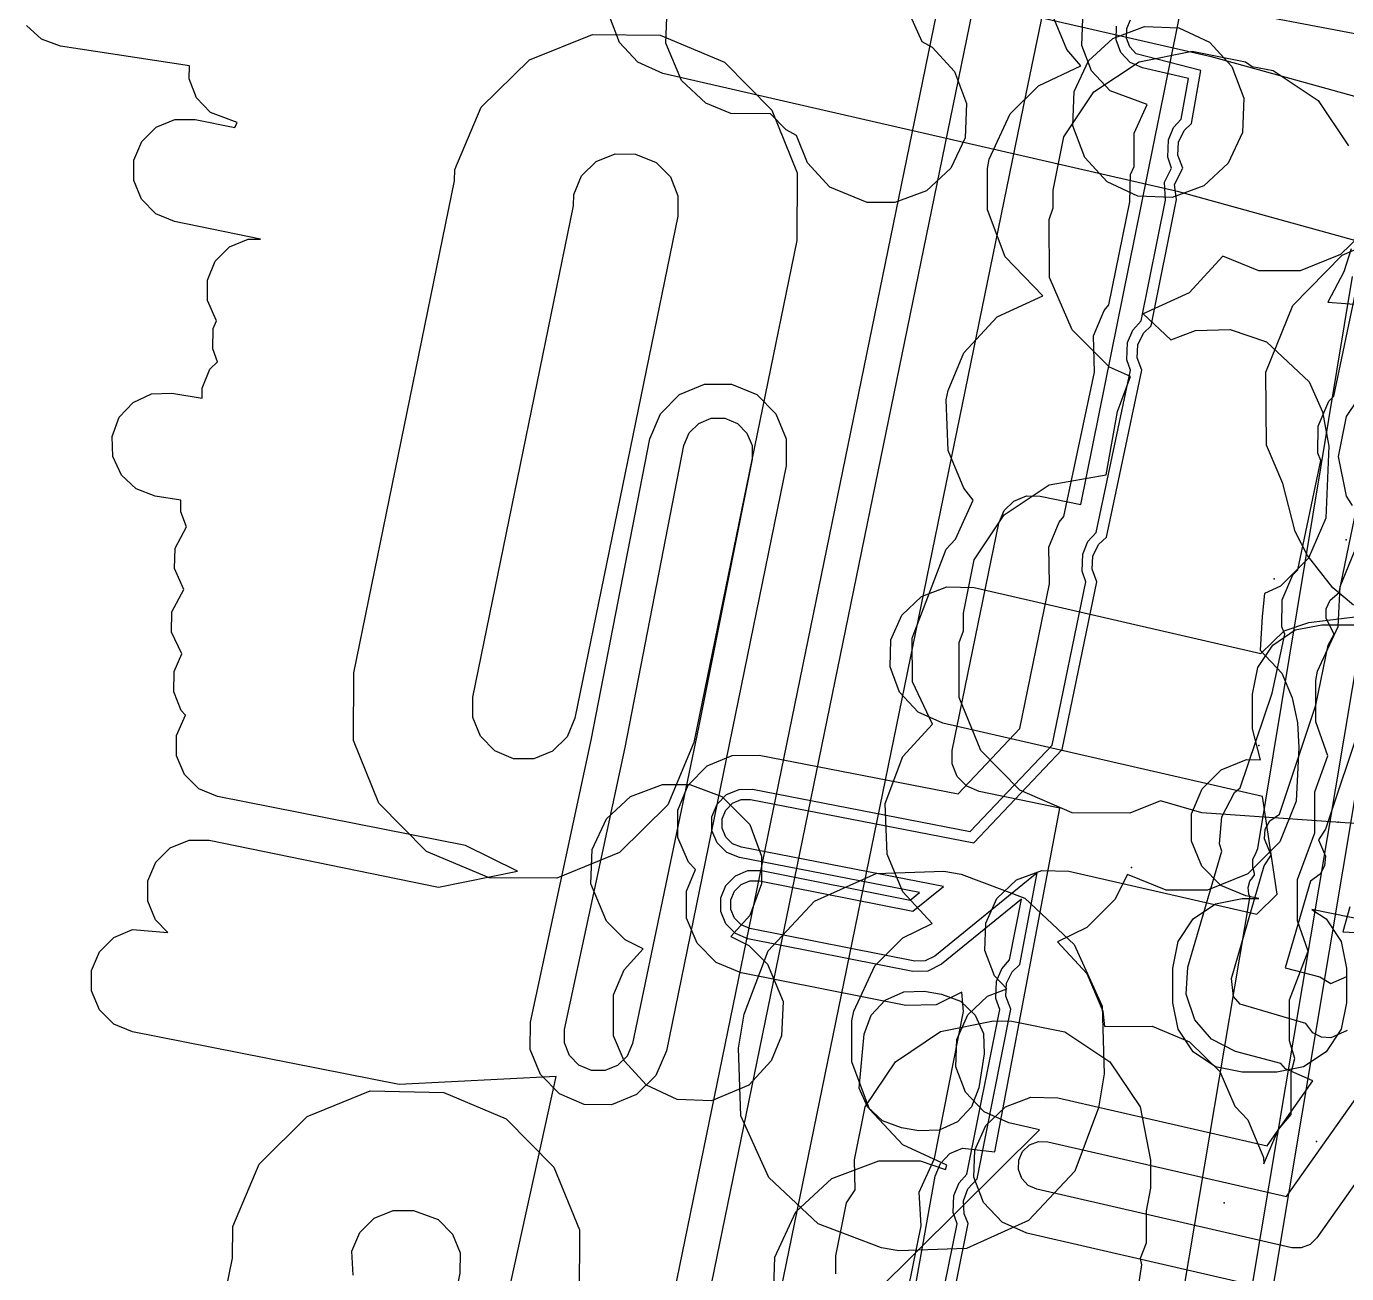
# Model space of a CAD drawing. Header units: metres. Extents: x 3158 to 3711, y 9867 to 11440.
# Drawn here: x 3265.46 to 3303.47, y 10455.22 to 10491.12 of the extents above; entities that cross this region are included whole.
import ezdxf

# ---------------------------------------------------------------- set-up
doc = ezdxf.new("R2010")
doc.units = ezdxf.units.M
for name, color, linetype in [('AI_GREENING_EXCLUSIONS', 1, 'Continuous'), ('AI_GREENING_LAWN', 82, 'Continuous'), ('AI_GREENING_REJECTED', 6, 'Continuous')]:
    doc.layers.add(name, color=color, linetype=linetype)

msp = doc.modelspace()

# ---------------------------------------------------------------- linework, layer by layer
at = {"layer": 'AI_GREENING_EXCLUSIONS'}
for points in [[(3303.084, 10531.843), (3294.232, 10489.178), (3279.394, 10416.794)], [(3276.578, 10417.923), (3297.664, 10520.714)], [(3277.536, 10417.62), (3298.644, 10520.516)], [(3290.223, 10450.181), (3291.63, 10458.019), (3291.775, 10458.385), (3292.05, 10458.668), (3292.413, 10458.822), (3293.347, 10458.717), (3295.216, 10468.613), (3292.894, 10469.097), (3292.535, 10469.25), (3292.262, 10469.527), (3292.116, 10469.888), (3292.119, 10470.278), (3293.463, 10476.819), (3293.615, 10477.18), (3293.894, 10477.454), (3294.257, 10477.601), (3294.648, 10477.597), (3295.823, 10477.351), (3299.304, 10494.586)], [(3284.673, 10493.666), (3299.578, 10490.248), (3307.484, 10488.065), (3308.021, 10490.091), (3299.712, 10491.664)], [(3306.46, 10484.198), (3298.64, 10486.359), (3283.779, 10489.767), (3283.067, 10490.086), (3282.531, 10490.654), (3282.254, 10491.383)], [(3290.821, 10491.628), (3291.244, 10490.68), (3291.536, 10490.517), (3292.183, 10489.818), (3292.525, 10488.901), (3292.485, 10487.915), (3292.076, 10487.034), (3291.377, 10486.386), (3290.46, 10486.045), (3289.668, 10486.045), (3288.592, 10486.494), (3287.945, 10487.193), (3287.629, 10487.982), (3287.337, 10488.145), (3286.881, 10488.601), (3285.741, 10488.609), (3285.019, 10488.911), (3284.32, 10489.559), (3283.871, 10490.635), (3283.91, 10491.621)], [(3290.372, 10452.385), (3291.221, 10456.587), (3291.164, 10457.563), (3291.606, 10458.529), (3292.446, 10462.756), (3292.39, 10463.321), (3291.656, 10462.954), (3290.784, 10462.933), (3286.04, 10463.874), (3285.319, 10464.173), (3284.767, 10464.724), (3284.468, 10465.445), (3284.468, 10466.226), (3284.727, 10466.851), (3284.521, 10467.055), (3284.219, 10467.774), (3284.215, 10468.555), (3284.51, 10469.277), (3285.059, 10469.831), (3285.779, 10470.134), (3286.559, 10470.137), (3292.284, 10469.028), (3294.066, 10470.908), (3294.922, 10475.074), (3294.895, 10476.126), (3295.197, 10476.849), (3295.334, 10477.011), (3296.215, 10481.162), (3296.188, 10482.214), (3296.49, 10482.936), (3296.627, 10483.099), (3297.235, 10486.066), (3297.252, 10486.86), (3297.355, 10487.088), (3297.36, 10488.046), (3297.734, 10488.867), (3296.665, 10489.268), (3296.13, 10489.836), (3295.852, 10490.565), (3295.875, 10491.345)], [(3291.597, 10451.795), (3292.579, 10456.657), (3292.458, 10456.932), (3292.439, 10457.306), (3292.564, 10457.656), (3292.835, 10457.943), (3293.805, 10462.826), (3293.665, 10463.198), (3293.684, 10463.572), (3293.844, 10463.904), (3294.06, 10464.112), (3294.567, 10466.756), (3291.615, 10464.352), (3291.342, 10464.215), (3291.037, 10464.208), (3286.293, 10465.15), (3286.041, 10465.254), (3285.848, 10465.447), (3285.743, 10465.699), (3285.743, 10465.972), (3285.847, 10466.225), (3286.04, 10466.418), (3286.293, 10466.523), (3286.566, 10466.523), (3290.986, 10465.645), (3291.862, 10466.359), (3286.045, 10467.487), (3285.792, 10467.59), (3285.598, 10467.782), (3285.492, 10468.034), (3285.491, 10468.307), (3285.594, 10468.56), (3285.786, 10468.754), (3286.038, 10468.86), (3286.311, 10468.861), (3292.737, 10467.616), (3295.286, 10470.305), (3296.283, 10475.133), (3296.15, 10475.495), (3296.169, 10475.869), (3296.329, 10476.201), (3296.556, 10476.416), (3297.576, 10481.22), (3297.442, 10481.582), (3297.462, 10481.956), (3297.621, 10482.289), (3297.848, 10482.503), (3298.572, 10486.138), (3298.52, 10486.569), (3298.76, 10487.035), (3298.615, 10487.415), (3298.635, 10487.789), (3298.794, 10488.121), (3299.003, 10488.324), (3299.272, 10489.848), (3297.418, 10490.328), (3297.231, 10490.526), (3297.134, 10490.781), (3297.142, 10491.054), (3297.254, 10491.304)], [(3286.959, 10454.226), (3287.013, 10455.685), (3287.616, 10456.989), (3288.648, 10457.949), (3290.002, 10458.457), (3291.19, 10458.457), (3291.919, 10458.211), (3291.964, 10458.335), (3290.698, 10458.921), (3289.738, 10459.953), (3289.23, 10461.308), (3289.23, 10462.495), (3289.285, 10462.766), (3289.888, 10464.071), (3290.698, 10464.881), (3291.541, 10465.291), (3290.695, 10466.209), (3290.242, 10467.292), (3290.187, 10468.751), (3290.695, 10470.105), (3291.546, 10471.028), (3290.973, 10472.249), (3290.959, 10473.507), (3291.941, 10476.07), (3292.213, 10476.361), (3292.721, 10477.484), (3292.451, 10477.827), (3291.998, 10478.911), (3291.943, 10480.369), (3291.998, 10480.64), (3292.451, 10481.724), (3293.41, 10482.755), (3294.73, 10483.361), (3293.638, 10484.482), (3293.13, 10485.836), (3293.13, 10487.024), (3293.185, 10487.295), (3293.787, 10488.6), (3294.597, 10489.41), (3295.823, 10489.979), (3295.421, 10490.453), (3294.968, 10491.537)], [(3278.988, 10453.04), (3280.71, 10460.89), (3276.186, 10460.655), (3268.513, 10462.175), (3267.972, 10462.399), (3267.558, 10462.812), (3267.333, 10463.353), (3267.333, 10463.938), (3267.556, 10464.479), (3267.97, 10464.893), (3268.51, 10465.117), (3269.53, 10465.032), (3269.17, 10465.397), (3268.949, 10465.939), (3268.952, 10466.524), (3269.18, 10467.063), (3269.596, 10467.475), (3270.138, 10467.695), (3270.723, 10467.692), (3277.323, 10466.338), (3279.595, 10466.803), (3278.103, 10467.537), (3270.962, 10468.947), (3270.421, 10469.17), (3270.006, 10469.583), (3269.782, 10470.124), (3269.781, 10470.709), (3270.041, 10471.287), (3269.913, 10471.421), (3269.7, 10471.967), (3269.713, 10472.552), (3269.934, 10473.056), (3269.638, 10473.684), (3269.647, 10474.269), (3269.984, 10474.907), (3269.721, 10475.509), (3269.736, 10476.095), (3270.066, 10476.716), (3269.899, 10477.141), (3269.906, 10477.48), (3269.167, 10477.598), (3268.619, 10477.802), (3268.19, 10478.2), (3267.946, 10478.733), (3267.924, 10479.317), (3268.128, 10479.866), (3268.527, 10480.295), (3269.059, 10480.539), (3269.644, 10480.56), (3270.515, 10480.42), (3270.516, 10480.707), (3270.741, 10481.248), (3270.962, 10481.467), (3270.82, 10481.834), (3270.834, 10482.419), (3270.934, 10482.647), (3270.668, 10483.229), (3270.668, 10483.815), (3270.891, 10484.356), (3271.304, 10484.77), (3271.845, 10484.994), (3272.193, 10484.995), (3269.718, 10485.5), (3269.178, 10485.726), (3268.766, 10486.142), (3268.545, 10486.684), (3268.548, 10487.269), (3268.775, 10487.809), (3269.191, 10488.221), (3269.732, 10488.442), (3270.318, 10488.439), (3271.46, 10488.206), (3271.523, 10488.355), (3270.755, 10488.643), (3270.351, 10489.066), (3270.14, 10489.612), (3270.148, 10489.979), (3266.436, 10490.553), (3265.886, 10490.754), (3265.455, 10491.149)], [(3291.303, 10451.929), (3292.257, 10456.65), (3292.145, 10456.97), (3292.164, 10457.463), (3292.315, 10457.824), (3292.54, 10458.074), (3293.483, 10462.818), (3293.37, 10463.138), (3293.39, 10463.631), (3293.541, 10463.993), (3293.766, 10464.243), (3294.11, 10465.997), (3291.805, 10464.119), (3291.414, 10463.924), (3290.978, 10463.914), (3286.235, 10464.855), (3285.874, 10465.005), (3285.598, 10465.28), (3285.449, 10465.641), (3285.449, 10466.031), (3285.598, 10466.391), (3285.874, 10466.667), (3286.234, 10466.817), (3286.624, 10466.817), (3290.906, 10465.967), (3291.175, 10466.187), (3285.988, 10467.192), (3285.627, 10467.34), (3285.349, 10467.614), (3285.198, 10467.974), (3285.196, 10468.364), (3285.344, 10468.725), (3285.619, 10469.003), (3285.978, 10469.154), (3286.369, 10469.156), (3292.632, 10467.941), (3294.992, 10470.431), (3295.962, 10475.131), (3295.856, 10475.435), (3295.875, 10475.928), (3296.026, 10476.29), (3296.263, 10476.552), (3297.255, 10481.218), (3297.148, 10481.523), (3297.168, 10482.016), (3297.319, 10482.377), (3297.556, 10482.64), (3298.263, 10486.121), (3298.227, 10486.636), (3298.433, 10487.036), (3298.321, 10487.355), (3298.341, 10487.849), (3298.492, 10488.21), (3298.708, 10488.452), (3298.923, 10489.62), (3297.601, 10489.923), (3297.245, 10490.083), (3296.977, 10490.367), (3296.838, 10490.732), (3296.849, 10491.122)], [(3315.146, 10467.379), (3299.302, 10468.481), (3298.115, 10468.822), (3297.231, 10468.469), (3295.57, 10468.484), (3294.062, 10469.131), (3292.939, 10470.275), (3292.318, 10471.798), (3292.318, 10473.381), (3292.442, 10473.718), (3292.442, 10474.23), (3292.747, 10475.761), (3293.614, 10477.059), (3294.912, 10477.926), (3296.547, 10478.21), (3296.875, 10480.033), (3297.254, 10481.036), (3296.647, 10481.306), (3295.567, 10482.387), (3294.92, 10483.895), (3294.904, 10485.556), (3295.028, 10485.892), (3295.028, 10486.405), (3295.332, 10487.936), (3296.199, 10489.234), (3297.497, 10490.101), (3299.028, 10490.405), (3300.559, 10490.101), (3300.758, 10489.968), (3301.361, 10489.848), (3302.658, 10488.981), (3303.525, 10487.683)], [(3304.18, 10485.409), (3303.303, 10484.554), (3302.138, 10484.084), (3300.95, 10484.084), (3299.905, 10484.504), (3298.937, 10483.45), (3297.617, 10482.845), (3298.408, 10482.097), (3299.125, 10482.367), (3300.119, 10482.394), (3301.169, 10482.042), (3302.393, 10480.883), (3302.779, 10480.027), (3302.961, 10479.038), (3302.879, 10476.965), (3302.381, 10475.814), (3301.571, 10475.004), (3301.113, 10474.795), (3301.04, 10474.132), (3300.982, 10473.161), (3301.607, 10472.504), (3301.907, 10471.794), (3302.062, 10471.075), (3302.101, 10470.358), (3302.024, 10468.813), (3301.554, 10467.648), (3300.632, 10466.726), (3299.467, 10466.256), (3298.279, 10466.256), (3297.162, 10466.706), (3296.804, 10465.988), (3295.994, 10465.177), (3295.151, 10464.768), (3295.997, 10463.85), (3296.45, 10462.766), (3296.505, 10462.324), (3297.871, 10462.34), (3298.954, 10461.886), (3299.822, 10461.037), (3300.257, 10460.031), (3300.627, 10459.642), (3301.08, 10458.559), (3301.094, 10458.374), (3301.504, 10459.353), (3301.876, 10459.798), (3301.873, 10461.003), (3301.984, 10461.409), (3301.832, 10461.912), (3301.832, 10463.099), (3302.37, 10464.498), (3302.062, 10465.375), (3302.062, 10466.562), (3302.563, 10467.9), (3302.563, 10469.086), (3302.936, 10470.119), (3302.584, 10471.1), (3302.584, 10472.287), (3302.639, 10472.559), (3303.231, 10473.848), (3303.286, 10474.999), (3303.704, 10476)], [(3303.668, 10474.454), (3303.077, 10474.959), (3302.346, 10475.888), (3301.993, 10476.581), (3301.635, 10477.959), (3301.171, 10479.068), (3301.148, 10481.164), (3301.927, 10483.086), (3303.342, 10484.532), (3305.243, 10485.352)], [(3303.609, 10484.711), (3303.396, 10484.057), (3302.936, 10483.18), (3303.955, 10483.106)], [(3301.602, 10454.693), (3294.267, 10456.375), (3293.555, 10456.695), (3293.019, 10457.262), (3292.742, 10457.991), (3292.765, 10458.771), (3293.084, 10459.483), (3293.652, 10460.019), (3294.381, 10460.297), (3295.161, 10460.274), (3301.187, 10458.892), (3302.504, 10460.761), (3301.715, 10461.11), (3301.58, 10461.262), (3300.275, 10461.608), (3299.582, 10461.968), (3299.105, 10462.522), (3298.852, 10463.26), (3298.9, 10464.039), (3299.885, 10467.377), (3299.817, 10467.591), (3299.885, 10468.369), (3300.245, 10469.061), (3300.407, 10469.197), (3301.327, 10471.92), (3301.694, 10473.625), (3301.61, 10473.834), (3301.616, 10474.614), (3301.921, 10475.332), (3302.066, 10475.475), (3302.732, 10478.622), (3302.648, 10478.831), (3302.655, 10479.611), (3302.959, 10480.329), (3303.104, 10480.472), (3303.771, 10483.619)], [(3303.648, 10477.323), (3303.469, 10477.591), (3303.241, 10478.74), (3303.469, 10479.888), (3304.12, 10480.861)], [(3303.486, 10462.216), (3303.021, 10462.007), (3302.748, 10462.024), (3302.503, 10462.144), (3302.299, 10462.417), (3300.41, 10462.971), (3300.22, 10463.191), (3300.157, 10463.707), (3301.104, 10466.957), (3301.306, 10467.263), (3301.109, 10467.733), (3301.133, 10468.005), (3301.259, 10468.248), (3301.537, 10468.445), (3302.584, 10471.579), (3302.942, 10473.302), (3303.12, 10473.623), (3302.887, 10474.076), (3302.889, 10474.349), (3302.996, 10474.601), (3303.257, 10474.819), (3303.98, 10478.299)], [(3289.914, 10454.677), (3294.63, 10459.353), (3293.75, 10459.555), (3293.038, 10459.874), (3292.502, 10460.442), (3292.225, 10461.171), (3292.247, 10461.951), (3292.567, 10462.663), (3293.134, 10463.199), (3293.692, 10463.411), (3293.336, 10463.789), (3293.058, 10464.519), (3293.081, 10465.299), (3293.4, 10466.011), (3293.968, 10466.546), (3294.697, 10466.824), (3295.477, 10466.801), (3300.891, 10465.56), (3301.476, 10466.139), (3301.052, 10468.953), (3291.85, 10471.063), (3291.138, 10471.382), (3290.602, 10471.95), (3290.325, 10472.679), (3290.347, 10473.459), (3290.667, 10474.171), (3291.235, 10474.707), (3291.964, 10474.984), (3292.744, 10474.962), (3301.008, 10473.067), (3301.673, 10473.719), (3302.391, 10473.962), (3303.796, 10474.136)], [(3304.643, 10465.259), (3302.471, 10465.701), (3302.882, 10465.426), (3303.316, 10464.778), (3303.468, 10464.012), (3303.468, 10463.012), (3303.316, 10462.247), (3302.882, 10461.598), (3302.233, 10461.164), (3301.468, 10461.012), (3300.468, 10461.012), (3299.703, 10461.164), (3299.054, 10461.598), (3298.62, 10462.247), (3298.468, 10463.012), (3298.468, 10464.012), (3298.62, 10464.778), (3299.054, 10465.426), (3299.703, 10465.86), (3300.468, 10466.012), (3300.943, 10466.012), (3300.57, 10466.088), (3299.85, 10466.39), (3299.85, 10466.39), (3299.301, 10466.944), (3299.005, 10467.666), (3299.009, 10468.447), (3299.31, 10469.166), (3299.865, 10469.716), (3300.587, 10470.011), (3300.993, 10470.009), (3300.761, 10470.895), (3300.761, 10471.895), (3300.913, 10472.66), (3301.346, 10473.309), (3301.995, 10473.743), (3302.761, 10473.895), (3303.761, 10473.895)], [(3303.924, 10471.171), (3302.867, 10468.005), (3302.664, 10467.699), (3302.862, 10467.229), (3302.838, 10466.957), (3302.712, 10466.714), (3302.434, 10466.517), (3301.707, 10464.021), (3302.705, 10463.757), (3303.016, 10463.562), (3303.481, 10463.771)], [(3303.57, 10465.77), (3303.362, 10465.056), (3304.086, 10465.011)], [(3288.765, 10455.211), (3288.765, 10455.724), (3289.069, 10457.255), (3289.319, 10457.628), (3289.319, 10457.628), (3289.307, 10458.488), (3289.611, 10460.019), (3290.479, 10461.316), (3291.776, 10462.184), (3293.307, 10462.488), (3293.829, 10462.483), (3295.36, 10462.179), (3296.657, 10461.311), (3297.525, 10460.014), (3297.829, 10458.483), (3297.829, 10457.677), (3297.698, 10457.018), (3297.698, 10456.093), (3297.531, 10455.653), (3297.567, 10455.471), (3297.346, 10454.03)], [(3304.05, 10458.267), (3302.621, 10456.24), (3302.422, 10456.051), (3302.166, 10455.953), (3301.892, 10455.96), (3294.558, 10457.642), (3294.308, 10457.754), (3294.121, 10457.953), (3294.024, 10458.208), (3294.032, 10458.481), (3294.143, 10458.73), (3294.342, 10458.918), (3294.597, 10459.015), (3294.87, 10459.007), (3301.747, 10457.43), (3304.552, 10461.411)], [(3266.096, 10429.747), (3271.393, 10455.658), (3271.399, 10456.567), (3272.156, 10458.365), (3273.543, 10459.736), (3275.35, 10460.472), (3277.474, 10460.425), (3279.272, 10459.668), (3280.643, 10458.282), (3281.379, 10456.476), (3281.369, 10454.526)], [(3274.867, 10455.174), (3274.827, 10455.864), (3275.055, 10456.403), (3275.471, 10456.815), (3276.013, 10457.035), (3276.598, 10457.032), (3277.31, 10456.769), (3277.722, 10456.353), (3277.943, 10455.812), (3277.94, 10455.227), (3276.382, 10447.605)]]:
    msp.add_lwpolyline(points, dxfattribs=at)
for points in [[(3275.609, 10468.754), (3274.872, 10470.561), (3274.884, 10472.512), (3277.787, 10486.67), (3277.79, 10486.998), (3278.554, 10488.792), (3279.947, 10490.158), (3281.757, 10490.887), (3283.707, 10490.868), (3285.56, 10490.094), (3286.924, 10488.706), (3287.656, 10486.903), (3287.643, 10484.957), (3284.68, 10470.504), (3283.923, 10468.706), (3282.536, 10467.334), (3280.729, 10466.598), (3278.778, 10466.61), (3276.98, 10467.367), (3275.609, 10468.754)], [(3298.641, 10491.074), (3299.523, 10490.665), (3300.17, 10489.966), (3300.511, 10489.049), (3300.472, 10488.063), (3300.063, 10487.182), (3299.364, 10486.534), (3298.447, 10486.193), (3297.461, 10486.232), (3296.579, 10486.641), (3295.932, 10487.341), (3295.591, 10488.258), (3295.63, 10489.244), (3296.039, 10490.125), (3296.738, 10490.772), (3297.655, 10491.114), (3298.641, 10491.074)], [(3278.313, 10471.809), (3281.212, 10485.954), (3281.216, 10486.281), (3281.445, 10486.82), (3281.863, 10487.229), (3282.406, 10487.448), (3282.991, 10487.442), (3283.589, 10487.201), (3283.999, 10486.785), (3284.218, 10486.244), (3284.215, 10485.66), (3281.251, 10471.206), (3281.024, 10470.667), (3280.608, 10470.256), (3280.066, 10470.035), (3279.481, 10470.038), (3278.941, 10470.265), (3278.53, 10470.682), (3278.309, 10471.224), (3278.313, 10471.809)], [(3286.486, 10480.519), (3287.037, 10479.967), (3287.335, 10479.246), (3287.334, 10478.465), (3283.887, 10461.632), (3283.582, 10460.914), (3283.025, 10460.368), (3282.301, 10460.076), (3281.521, 10460.083), (3280.803, 10460.389), (3280.256, 10460.946), (3279.964, 10461.67), (3279.972, 10462.45), (3281.717, 10470.567), (3283.412, 10479.25), (3283.711, 10479.97), (3284.263, 10480.522), (3284.984, 10480.82), (3285.765, 10480.819), (3286.486, 10480.519)], [(3286.205, 10479.412), (3286.354, 10479.052), (3286.353, 10478.662), (3284.809, 10470.938), (3282.908, 10461.837), (3282.756, 10461.478), (3282.477, 10461.204), (3282.115, 10461.058), (3281.725, 10461.062), (3281.366, 10461.215), (3281.093, 10461.493), (3280.947, 10461.855), (3280.951, 10462.245), (3282.696, 10470.363), (3284.392, 10479.054), (3284.542, 10479.414), (3284.818, 10479.69), (3285.179, 10479.839), (3285.569, 10479.838), (3285.929, 10479.689), (3286.205, 10479.412)], [(3282.156, 10465.361), (3281.708, 10466.437), (3281.747, 10467.423), (3282.156, 10468.305), (3282.855, 10468.952), (3283.772, 10469.293), (3284.564, 10469.293), (3285.481, 10468.952), (3286.287, 10468.146), (3286.628, 10467.229), (3286.628, 10466.437), (3286.287, 10465.52), (3285.738, 10464.919), (3286.256, 10464.662), (3286.796, 10464.122), (3287.244, 10463.046), (3287.205, 10462.06), (3286.903, 10461.337), (3286.256, 10460.638), (3285.18, 10460.19), (3284.194, 10460.229), (3283.312, 10460.638), (3282.665, 10461.337), (3282.363, 10462.06), (3282.363, 10463.24), (3282.665, 10463.963), (3283.214, 10464.564), (3282.696, 10464.821), (3282.156, 10465.361)], [(3291.878, 10466.799), (3292.379, 10466.716), (3294.205, 10466.027), (3295.628, 10464.693), (3296.431, 10462.915), (3296.494, 10460.965), (3296.332, 10459.99), (3295.644, 10458.164), (3294.309, 10456.741), (3292.531, 10455.937), (3290.581, 10455.875), (3290.08, 10455.958), (3288.255, 10456.647), (3286.832, 10457.981), (3286.028, 10459.759), (3285.966, 10461.709), (3286.127, 10462.684), (3286.816, 10464.51), (3288.151, 10465.933), (3289.928, 10466.737), (3291.878, 10466.799)], [(3292.781, 10462.656), (3293.022, 10462.123), (3293.041, 10461.538), (3292.879, 10460.562), (3292.673, 10460.015), (3292.272, 10459.588), (3291.739, 10459.347), (3291.154, 10459.328), (3290.653, 10459.411), (3290.105, 10459.617), (3289.678, 10460.018), (3289.437, 10460.551), (3289.58, 10462.112), (3289.787, 10462.659), (3290.187, 10463.086), (3290.72, 10463.327), (3291.305, 10463.346), (3291.807, 10463.263), (3292.354, 10463.057), (3292.781, 10462.656)]]:
    msp.add_lwpolyline(points, close=True, dxfattribs=at)
at = {"layer": 'AI_GREENING_LAWN'}
for points in [[(3305.792, 10484.928), (3296.68, 10430.649)], [(3296.044, 10438.476), (3300.683, 10466.029), (3300.683, 10466.068), (3300.661, 10466.135), (3300.638, 10466.329), (3300.691, 10466.517), (3300.769, 10466.615), (3300.764, 10466.619), (3300.82, 10466.687), (3300.818, 10466.729), (3300.774, 10466.912), (3300.773, 10467.141), (3300.839, 10467.274), (3300.838, 10467.275), (3300.918, 10467.451), (3303.644, 10483.915)], [(3305.802, 10464.038), (3302.911, 10447.976), (3302.844, 10447.801), (3302.716, 10447.663), (3302.547, 10447.581), (3302.359, 10447.568), (3301.207, 10447.707), (3301.077, 10447.687), (3300.943, 10447.626), (3300.769, 10447.583), (3300.591, 10447.604), (3300.432, 10447.686), (3300.312, 10447.819), (3300.247, 10447.986), (3300.244, 10448.165), (3305.326, 10478.494)]]:
    msp.add_lwpolyline(points, dxfattribs=at)
at = {"layer": 'AI_GREENING_REJECTED'}
for p in [(3303.46, 10476.34), (3301.39, 10475.22), (3300.95, 10470.42), (3303.23, 10468.21), (3297.28, 10466.91), (3301.9, 10461.71), (3302.61, 10459.02), (3299.95, 10457.25)]:
    msp.add_point(p, dxfattribs=at)

doc.saveas('drawing.dxf')
